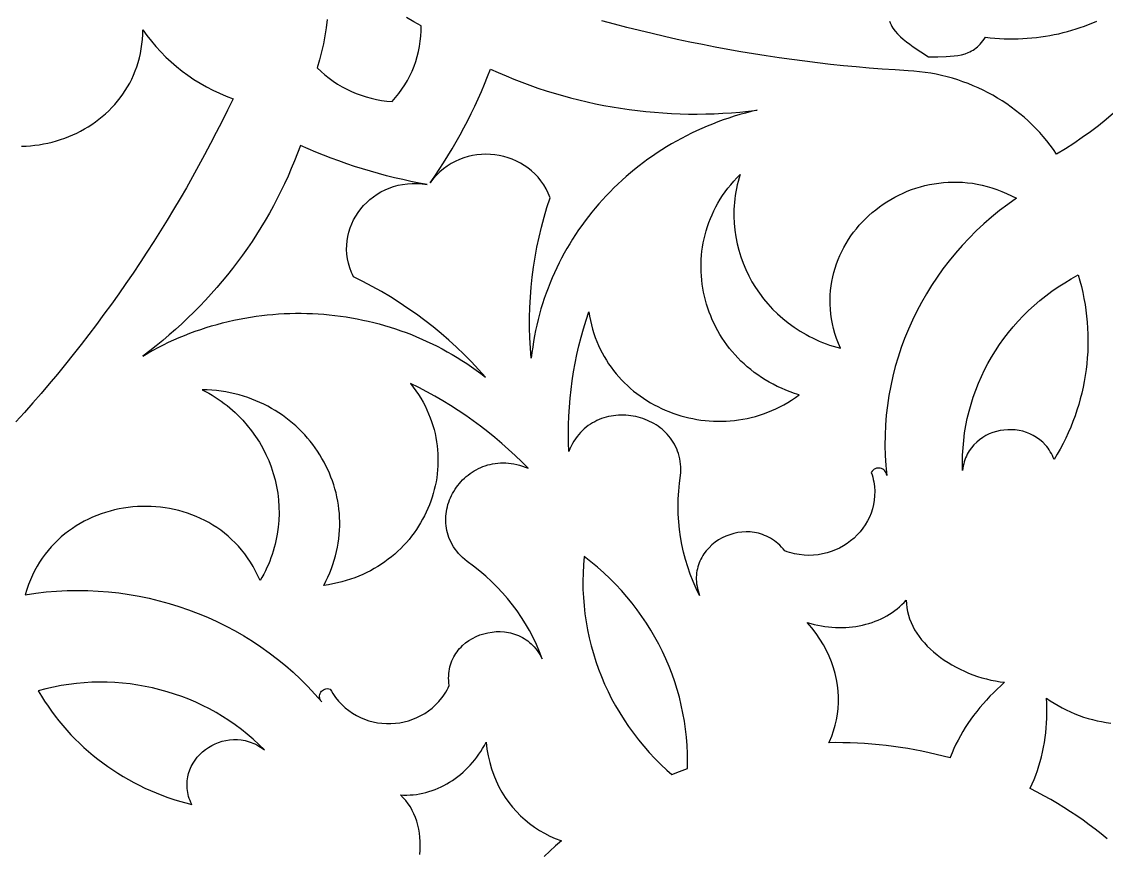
# Model space of a CAD drawing. Extents: x -118 to 118, y -118 to 119.
# Drawn here: x -54.8 to 18.2, y 18.1 to 74 of the extents above; entities that cross this region are included whole.
import ezdxf

# ---------------------------------------------------------------- set-up
doc = ezdxf.new("R2010")
doc.units = 0
doc.header["$MEASUREMENT"] = 0
doc.layers.add('LAYER_1', color=18, linetype='CONTINUOUS')

msp = doc.modelspace()

# ---------------------------------------------------------------- linework, layer by layer
at = {"layer": 'LAYER_1'}
for points in [[(-34.216, 74.171), (-34.281, 73.624), (-34.364, 73.08), (-34.466, 72.538), (-34.585, 71.999), (-34.722, 71.464), (-34.878, 70.932), (-34.624, 70.688), (-34.36, 70.457), (-34.086, 70.238), (-33.802, 70.032), (-33.509, 69.839), (-33.208, 69.66), (-32.899, 69.494), (-32.582, 69.343), (-32.259, 69.205), (-31.929, 69.081), (-31.593, 68.973), (-31.252, 68.878), (-30.906, 68.799), (-30.555, 68.735), (-30.201, 68.687), (-29.844, 68.654), (-29.609, 68.923), (-29.388, 69.201), (-29.182, 69.488), (-28.99, 69.783), (-28.813, 70.085), (-28.651, 70.394), (-28.504, 70.71), (-28.372, 71.032), (-28.256, 71.359), (-28.156, 71.691), (-28.071, 72.027), (-28.002, 72.368), (-27.95, 72.712), (-27.915, 73.058), (-27.896, 73.407), (-27.893, 73.758), (-28.395, 74.026), (-28.887, 74.309)], [(18.682, 67.883), (18.177, 67.453), (17.658, 67.034), (17.125, 66.627), (16.576, 66.232), (16.013, 65.849), (15.436, 65.479), (14.844, 65.122), (14.634, 65.427), (14.415, 65.726), (14.188, 66.017), (13.953, 66.301), (13.709, 66.577), (13.458, 66.845), (13.199, 67.106), (12.932, 67.359), (12.659, 67.603), (12.378, 67.84), (12.091, 68.068), (11.797, 68.288), (11.497, 68.499), (11.19, 68.702), (10.878, 68.895), (10.56, 69.08), (10.237, 69.256), (9.908, 69.423), (9.574, 69.581), (9.235, 69.729), (8.892, 69.868), (8.544, 69.997), (8.192, 70.116), (7.836, 70.226), (7.476, 70.325), (7.112, 70.415), (6.746, 70.494), (6.376, 70.563), (6.003, 70.622), (5.627, 70.67), (5.249, 70.707), (4.868, 70.734), (4.857, 70.738), (3.985, 70.789), (3.114, 70.849), (2.244, 70.916), (1.374, 70.991), (0.506, 71.074), (-0.361, 71.164), (-1.227, 71.262), (-2.092, 71.368), (-2.956, 71.481), (-3.819, 71.602), (-4.68, 71.731), (-5.54, 71.867), (-6.399, 72.011), (-7.256, 72.162), (-8.111, 72.321), (-8.965, 72.488), (-9.817, 72.662), (-10.668, 72.843), (-11.517, 73.033), (-12.364, 73.229), (-13.209, 73.434), (-14.052, 73.645), (-14.894, 73.865), (-15.733, 74.091)], [(3.603, 74.068), (3.655, 73.946), (3.712, 73.829), (3.774, 73.716), (3.841, 73.607), (3.989, 73.4), (4.155, 73.206), (4.338, 73.023), (4.536, 72.848), (4.748, 72.679), (4.973, 72.514), (5.208, 72.35), (5.707, 72.016), (6.235, 71.66), (6.852, 71.672), (7.426, 71.688), (7.698, 71.704), (7.96, 71.729), (8.212, 71.764), (8.454, 71.813), (8.686, 71.878), (8.909, 71.962), (9.017, 72.011), (9.123, 72.066), (9.226, 72.127), (9.328, 72.195), (9.427, 72.268), (9.523, 72.349), (9.618, 72.437), (9.71, 72.532), (9.801, 72.635), (9.889, 72.746), (9.975, 72.865), (10.059, 72.994), (10.375, 72.957), (10.69, 72.927), (11.005, 72.905), (11.319, 72.889), (11.632, 72.881), (11.944, 72.879), (12.255, 72.884), (12.564, 72.896), (12.873, 72.915), (13.18, 72.94), (13.485, 72.972), (13.789, 73.01), (14.091, 73.054), (14.392, 73.105), (14.69, 73.163), (14.987, 73.226), (15.281, 73.296), (15.573, 73.372), (15.863, 73.454), (16.151, 73.542), (16.436, 73.636), (16.719, 73.736), (16.999, 73.842), (17.276, 73.954), (17.551, 74.071)], [(-54.761, 65.663), (-54.464, 65.671), (-54.168, 65.69), (-53.872, 65.72), (-53.579, 65.759), (-53.287, 65.808), (-52.997, 65.867), (-52.71, 65.935), (-52.426, 66.014), (-52.144, 66.101), (-51.866, 66.198), (-51.592, 66.305), (-51.322, 66.42), (-51.056, 66.544), (-50.794, 66.677), (-50.538, 66.819), (-50.287, 66.969), (-50.041, 67.128), (-49.801, 67.295), (-49.568, 67.471), (-49.34, 67.654), (-49.12, 67.846), (-48.907, 68.045), (-48.701, 68.252), (-48.503, 68.467), (-48.313, 68.689), (-48.132, 68.919), (-47.959, 69.156), (-47.795, 69.399), (-47.64, 69.65), (-47.495, 69.908), (-47.359, 70.173), (-47.234, 70.444), (-47.12, 70.722), (-47.016, 71.006), (-46.924, 71.297), (-46.843, 71.593), (-46.773, 71.896), (-46.716, 72.204), (-46.671, 72.519), (-46.639, 72.839), (-46.62, 73.164), (-46.614, 73.495), (-46.333, 73.103), (-46.037, 72.723), (-45.726, 72.355), (-45.401, 71.999), (-45.062, 71.657), (-44.709, 71.328), (-44.344, 71.013), (-43.966, 70.712), (-43.576, 70.425), (-43.174, 70.153), (-42.761, 69.896), (-42.337, 69.655), (-41.904, 69.429), (-41.46, 69.22), (-41.007, 69.027), (-40.545, 68.851), (-40.912, 68.09), (-41.286, 67.333), (-41.668, 66.579), (-42.057, 65.829), (-42.453, 65.082), (-42.856, 64.339), (-43.266, 63.6), (-43.683, 62.865), (-44.107, 62.134), (-44.539, 61.407), (-44.977, 60.683), (-45.421, 59.964), (-45.873, 59.248), (-46.332, 58.537), (-46.797, 57.829), (-47.27, 57.126), (-47.748, 56.427), (-48.234, 55.733), (-48.727, 55.042), (-49.226, 54.356), (-49.731, 53.675), (-50.243, 52.998), (-50.762, 52.325), (-51.288, 51.657), (-51.819, 50.993), (-52.358, 50.334), (-52.903, 49.68), (-53.454, 49.031), (-54.011, 48.386), (-54.575, 47.746), (-55.145, 47.11)], [(18.245, 19.073), (17.851, 19.394), (17.449, 19.708), (17.04, 20.015), (16.625, 20.315), (16.202, 20.609), (15.773, 20.895), (15.338, 21.174), (14.896, 21.445), (14.447, 21.709), (13.992, 21.966), (13.531, 22.214), (13.064, 22.455), (13.072, 22.473), (13.207, 22.764), (13.332, 23.059), (13.449, 23.359), (13.558, 23.662), (13.658, 23.969), (13.749, 24.279), (13.832, 24.592), (13.906, 24.909), (13.972, 25.228), (14.029, 25.55), (14.078, 25.875), (14.119, 26.201), (14.151, 26.53), (14.175, 26.86), (14.19, 27.192), (14.197, 27.526), (14.196, 27.86), (14.186, 28.196), (14.169, 28.532), (14.418, 28.355), (14.675, 28.187), (14.941, 28.027), (15.213, 27.877), (15.492, 27.735), (15.777, 27.602), (16.067, 27.479), (16.361, 27.365), (16.66, 27.262), (16.961, 27.168), (17.264, 27.085), (17.569, 27.012), (17.875, 26.95), (18.181, 26.899), (18.487, 26.859)], [(-27.976, 18.026), (-27.958, 18.316), (-27.952, 18.605), (-27.959, 18.89), (-27.979, 19.172), (-28.011, 19.449), (-28.057, 19.721), (-28.116, 19.988), (-28.188, 20.248), (-28.275, 20.501), (-28.375, 20.746), (-28.49, 20.983), (-28.619, 21.211), (-28.763, 21.43), (-28.922, 21.638), (-29.096, 21.835), (-29.285, 22.02), (-29.069, 22.011), (-28.853, 22.01), (-28.638, 22.019), (-28.423, 22.036), (-28.21, 22.062), (-27.997, 22.096), (-27.786, 22.139), (-27.576, 22.19), (-27.367, 22.25), (-27.161, 22.317), (-26.957, 22.392), (-26.755, 22.475), (-26.556, 22.566), (-26.359, 22.664), (-26.165, 22.769), (-25.975, 22.882), (-25.788, 23.002), (-25.604, 23.129), (-25.425, 23.262), (-25.249, 23.403), (-25.077, 23.55), (-24.91, 23.703), (-24.747, 23.863), (-24.59, 24.029), (-24.437, 24.202), (-24.289, 24.38), (-24.147, 24.564), (-24.011, 24.754), (-23.88, 24.949), (-23.756, 25.15), (-23.638, 25.356), (-23.526, 25.567), (-23.466, 25.097), (-23.384, 24.641), (-23.28, 24.199), (-23.154, 23.771), (-23.009, 23.358), (-22.844, 22.96), (-22.66, 22.577), (-22.458, 22.21), (-22.238, 21.858), (-22.002, 21.523), (-21.75, 21.203), (-21.482, 20.9), (-21.2, 20.614), (-20.904, 20.344), (-20.595, 20.092), (-20.274, 19.857), (-19.941, 19.64), (-19.597, 19.441), (-19.243, 19.259), (-18.88, 19.097), (-18.508, 18.953), (-18.447, 18.934), (-18.847, 18.59), (-19.239, 18.241), (-19.623, 17.884)]]:
    msp.add_lwpolyline(points, dxfattribs=at)
for points in [[(-20.483, 51.396), (-20.539, 52.079), (-20.578, 52.762), (-20.598, 53.445), (-20.599, 54.128), (-20.583, 54.811), (-20.549, 55.493), (-20.496, 56.173), (-20.426, 56.852), (-20.337, 57.529), (-20.231, 58.204), (-20.106, 58.876), (-19.964, 59.545), (-19.803, 60.211), (-19.625, 60.874), (-19.429, 61.532), (-19.215, 62.186), (-19.276, 62.343), (-19.342, 62.496), (-19.487, 62.79), (-19.651, 63.066), (-19.833, 63.326), (-20.03, 63.568), (-20.242, 63.794), (-20.467, 64.002), (-20.706, 64.193), (-20.956, 64.366), (-21.216, 64.522), (-21.486, 64.66), (-21.763, 64.779), (-22.048, 64.881), (-22.338, 64.965), (-22.634, 65.03), (-22.933, 65.076), (-23.234, 65.104), (-23.537, 65.113), (-23.84, 65.103), (-24.142, 65.074), (-24.442, 65.025), (-24.739, 64.958), (-25.032, 64.871), (-25.32, 64.764), (-25.601, 64.637), (-25.874, 64.491), (-26.139, 64.324), (-26.394, 64.137), (-26.637, 63.93), (-26.869, 63.702), (-27.087, 63.454), (-27.191, 63.322), (-27.292, 63.185), (-26.98, 63.634), (-26.675, 64.087), (-26.379, 64.544), (-26.09, 65.006), (-25.808, 65.472), (-25.535, 65.942), (-25.269, 66.416), (-25.011, 66.894), (-24.76, 67.376), (-24.518, 67.861), (-24.284, 68.35), (-24.058, 68.843), (-23.839, 69.34), (-23.629, 69.839), (-23.428, 70.342), (-23.234, 70.848), (-22.71, 70.612), (-22.182, 70.384), (-21.651, 70.166), (-21.116, 69.958), (-20.578, 69.759), (-20.036, 69.57), (-19.492, 69.39), (-18.944, 69.22), (-18.394, 69.06), (-17.842, 68.909), (-17.287, 68.768), (-16.729, 68.636), (-16.169, 68.515), (-15.608, 68.403), (-15.044, 68.301), (-14.478, 68.208), (-13.911, 68.125), (-13.343, 68.053), (-12.773, 67.99), (-12.202, 67.937), (-11.629, 67.893), (-11.056, 67.86), (-10.482, 67.837), (-9.907, 67.823), (-9.332, 67.82), (-8.756, 67.826), (-8.18, 67.843), (-7.604, 67.869), (-7.029, 67.906), (-6.453, 67.953), (-5.877, 68.01), (-5.302, 68.077), (-5.689, 67.985), (-6.073, 67.886), (-6.453, 67.78), (-6.83, 67.668), (-7.203, 67.548), (-7.572, 67.422), (-7.938, 67.29), (-8.301, 67.15), (-8.659, 67.005), (-9.013, 66.852), (-9.364, 66.694), (-9.711, 66.529), (-10.053, 66.359), (-10.392, 66.182), (-10.726, 65.999), (-11.056, 65.81), (-11.381, 65.616), (-11.702, 65.416), (-12.019, 65.21), (-12.331, 64.998), (-12.638, 64.781), (-12.941, 64.559), (-13.239, 64.331), (-13.532, 64.098), (-13.82, 63.86), (-14.103, 63.617), (-14.381, 63.369), (-14.654, 63.115), (-14.922, 62.857), (-15.185, 62.595), (-15.442, 62.327), (-15.694, 62.055), (-15.94, 61.778), (-16.181, 61.497), (-16.416, 61.212), (-16.645, 60.922), (-16.869, 60.628), (-17.087, 60.33), (-17.299, 60.028), (-17.505, 59.722), (-17.705, 59.412), (-17.899, 59.098), (-18.087, 58.781), (-18.268, 58.46), (-18.444, 58.135), (-18.613, 57.807), (-18.775, 57.475), (-18.931, 57.14), (-19.08, 56.802), (-19.223, 56.461), (-19.359, 56.117), (-19.488, 55.769), (-19.61, 55.419), (-19.726, 55.066), (-19.834, 54.71), (-19.935, 54.351), (-20.029, 53.99), (-20.116, 53.626), (-20.196, 53.26), (-20.268, 52.892), (-20.333, 52.521), (-20.391, 52.148), (-20.44, 51.773)], [(-23.565, 50.126), (-24.03, 50.646), (-24.509, 51.153), (-25, 51.649), (-25.504, 52.131), (-26.02, 52.601), (-26.548, 53.058), (-27.089, 53.502), (-27.64, 53.932), (-28.203, 54.349), (-28.778, 54.752), (-29.363, 55.141), (-29.958, 55.516), (-30.564, 55.876), (-31.179, 56.221), (-31.804, 56.552), (-32.439, 56.867), (-32.512, 57.019), (-32.579, 57.172), (-32.693, 57.478), (-32.782, 57.784), (-32.846, 58.091), (-32.887, 58.396), (-32.904, 58.699), (-32.899, 59), (-32.872, 59.297), (-32.824, 59.589), (-32.756, 59.876), (-32.667, 60.156), (-32.56, 60.43), (-32.435, 60.695), (-32.291, 60.952), (-32.131, 61.199), (-31.955, 61.435), (-31.763, 61.66), (-31.556, 61.873), (-31.335, 62.072), (-31.1, 62.257), (-30.853, 62.428), (-30.593, 62.582), (-30.322, 62.72), (-30.041, 62.841), (-29.749, 62.943), (-29.448, 63.026), (-29.138, 63.089), (-28.82, 63.131), (-28.495, 63.151), (-28.163, 63.148), (-27.826, 63.122), (-27.655, 63.1), (-27.483, 63.071), (-28.034, 63.175), (-28.584, 63.287), (-29.132, 63.407), (-29.677, 63.536), (-30.22, 63.673), (-30.761, 63.817), (-31.299, 63.97), (-31.834, 64.132), (-32.367, 64.301), (-32.897, 64.478), (-33.424, 64.663), (-33.948, 64.856), (-34.469, 65.058), (-34.986, 65.267), (-35.501, 65.484), (-36.012, 65.709), (-36.206, 65.185), (-36.41, 64.665), (-36.624, 64.15), (-36.847, 63.639), (-37.079, 63.132), (-37.321, 62.63), (-37.572, 62.133), (-37.832, 61.64), (-38.101, 61.152), (-38.379, 60.67), (-38.667, 60.192), (-38.963, 59.72), (-39.267, 59.253), (-39.58, 58.792), (-39.902, 58.336), (-40.233, 57.885), (-40.572, 57.441), (-40.919, 57.002), (-41.274, 56.57), (-41.638, 56.143), (-42.009, 55.723), (-42.389, 55.309), (-42.776, 54.902), (-43.172, 54.501), (-43.575, 54.107), (-43.985, 53.72), (-44.404, 53.339), (-44.83, 52.966), (-45.263, 52.599), (-45.703, 52.24), (-46.151, 51.888), (-46.606, 51.544), (-46.265, 51.742), (-45.922, 51.934), (-45.576, 52.118), (-45.227, 52.296), (-44.875, 52.466), (-44.521, 52.629), (-44.165, 52.784), (-43.807, 52.933), (-43.446, 53.074), (-43.084, 53.208), (-42.719, 53.336), (-42.353, 53.456), (-41.985, 53.568), (-41.616, 53.674), (-41.245, 53.773), (-40.873, 53.865), (-40.5, 53.949), (-40.125, 54.027), (-39.75, 54.097), (-39.373, 54.161), (-38.996, 54.217), (-38.618, 54.267), (-38.24, 54.309), (-37.861, 54.344), (-37.481, 54.373), (-37.102, 54.394), (-36.722, 54.409), (-36.342, 54.416), (-35.963, 54.417), (-35.583, 54.41), (-35.204, 54.397), (-34.825, 54.377), (-34.447, 54.349), (-34.069, 54.315), (-33.692, 54.274), (-33.316, 54.226), (-32.941, 54.172), (-32.567, 54.11), (-32.194, 54.041), (-31.822, 53.966), (-31.452, 53.884), (-31.083, 53.795), (-30.716, 53.699), (-30.351, 53.596), (-29.987, 53.487), (-29.625, 53.371), (-29.265, 53.247), (-28.908, 53.118), (-28.552, 52.981), (-28.199, 52.838), (-27.849, 52.688), (-27.501, 52.531), (-27.155, 52.367), (-26.813, 52.197), (-26.473, 52.02), (-26.137, 51.836), (-25.803, 51.646), (-25.473, 51.449), (-25.146, 51.245), (-24.823, 51.034), (-24.503, 50.817), (-24.186, 50.594), (-23.874, 50.363)], [(-6.437, 63.762), (-6.508, 63.527), (-6.572, 63.291), (-6.63, 63.054), (-6.681, 62.818), (-6.726, 62.582), (-6.764, 62.345), (-6.795, 62.109), (-6.82, 61.874), (-6.839, 61.638), (-6.852, 61.403), (-6.858, 60.935), (-6.839, 60.47), (-6.797, 60.008), (-6.731, 59.552), (-6.642, 59.1), (-6.529, 58.655), (-6.395, 58.216), (-6.238, 57.785), (-6.061, 57.362), (-5.862, 56.949), (-5.642, 56.545), (-5.403, 56.153), (-5.143, 55.771), (-4.865, 55.402), (-4.567, 55.046), (-4.252, 54.704), (-3.918, 54.376), (-3.567, 54.063), (-3.198, 53.767), (-2.813, 53.487), (-2.412, 53.225), (-2.206, 53.101), (-1.996, 52.982), (-1.781, 52.867), (-1.564, 52.757), (-1.342, 52.652), (-1.117, 52.553), (-0.888, 52.458), (-0.655, 52.369), (-0.419, 52.285), (-0.18, 52.206), (0.063, 52.133), (0.309, 52.066), (0.17, 52.397), (0.047, 52.727), (-0.06, 53.057), (-0.151, 53.386), (-0.227, 53.713), (-0.289, 54.039), (-0.335, 54.363), (-0.368, 54.685), (-0.386, 55.005), (-0.39, 55.322), (-0.381, 55.637), (-0.359, 55.949), (-0.323, 56.257), (-0.275, 56.562), (-0.215, 56.863), (-0.142, 57.161), (-0.057, 57.454), (0.039, 57.743), (0.146, 58.027), (0.265, 58.307), (0.394, 58.581), (0.534, 58.85), (0.684, 59.113), (0.843, 59.371), (1.013, 59.622), (1.192, 59.867), (1.379, 60.106), (1.576, 60.338), (1.781, 60.563), (1.994, 60.78), (2.216, 60.99), (2.445, 61.193), (2.681, 61.387), (2.924, 61.573), (3.175, 61.751), (3.431, 61.92), (3.694, 62.08), (3.963, 62.231), (4.238, 62.372), (4.518, 62.504), (4.803, 62.626), (5.094, 62.738), (5.388, 62.839), (5.687, 62.93), (5.99, 63.01), (6.297, 63.079), (6.607, 63.136), (6.921, 63.182), (7.237, 63.217), (7.556, 63.239), (7.877, 63.249), (8.2, 63.246), (8.525, 63.231), (8.852, 63.202), (9.18, 63.161), (9.509, 63.106), (9.838, 63.037), (10.168, 62.954), (10.498, 62.857), (10.827, 62.746), (11.156, 62.62), (11.485, 62.479), (11.812, 62.323), (12.139, 62.152), (11.565, 61.745), (11.009, 61.322), (10.471, 60.883), (9.949, 60.428), (9.446, 59.959), (8.961, 59.475), (8.493, 58.977), (8.044, 58.467), (7.614, 57.943), (7.203, 57.407), (6.811, 56.859), (6.439, 56.299), (6.086, 55.729), (5.753, 55.148), (5.439, 54.558), (5.147, 53.958), (4.875, 53.349), (4.623, 52.732), (4.393, 52.107), (4.184, 51.475), (3.997, 50.836), (3.831, 50.19), (3.687, 49.539), (3.565, 48.882), (3.466, 48.221), (3.39, 47.555), (3.336, 46.885), (3.306, 46.212), (3.299, 45.537), (3.315, 44.858), (3.356, 44.178), (3.42, 43.497), (3.408, 43.595), (3.381, 43.683), (3.339, 43.761), (3.286, 43.83), (3.222, 43.888), (3.151, 43.934), (3.072, 43.97), (2.99, 43.994), (2.904, 44.005), (2.817, 44.004), (2.732, 43.991), (2.649, 43.964), (2.571, 43.923), (2.499, 43.868), (2.435, 43.799), (2.382, 43.715), (2.434, 43.555), (2.479, 43.396), (2.517, 43.237), (2.549, 43.078), (2.593, 42.764), (2.612, 42.454), (2.608, 42.148), (2.58, 41.847), (2.53, 41.552), (2.459, 41.265), (2.367, 40.984), (2.255, 40.713), (2.125, 40.45), (1.976, 40.197), (1.811, 39.955), (1.629, 39.725), (1.432, 39.507), (1.22, 39.302), (0.995, 39.111), (0.757, 38.935), (0.507, 38.774), (0.246, 38.629), (-0.025, 38.501), (-0.306, 38.391), (-0.595, 38.3), (-0.892, 38.228), (-1.195, 38.176), (-1.505, 38.145), (-1.819, 38.136), (-2.137, 38.149), (-2.459, 38.185), (-2.621, 38.213), (-2.784, 38.246), (-2.946, 38.285), (-3.109, 38.331), (-3.273, 38.383), (-3.436, 38.442), (-3.545, 38.574), (-3.658, 38.698), (-3.773, 38.815), (-3.892, 38.924), (-4.014, 39.026), (-4.138, 39.12), (-4.265, 39.207), (-4.393, 39.286), (-4.524, 39.359), (-4.657, 39.425), (-4.792, 39.483), (-4.927, 39.535), (-5.065, 39.581), (-5.203, 39.619), (-5.342, 39.652), (-5.482, 39.677), (-5.622, 39.697), (-5.762, 39.71), (-6.043, 39.719), (-6.323, 39.705), (-6.6, 39.667), (-6.873, 39.608), (-7.14, 39.528), (-7.4, 39.428), (-7.65, 39.308), (-7.89, 39.17), (-8.118, 39.015), (-8.332, 38.842), (-8.531, 38.653), (-8.713, 38.449), (-8.877, 38.231), (-8.951, 38.117), (-9.021, 37.999), (-9.085, 37.878), (-9.143, 37.754), (-9.196, 37.627), (-9.242, 37.498), (-9.283, 37.365), (-9.317, 37.23), (-9.345, 37.092), (-9.366, 36.952), (-9.38, 36.809), (-9.387, 36.664), (-9.386, 36.517), (-9.378, 36.368), (-9.363, 36.216), (-9.339, 36.063), (-9.307, 35.909), (-9.267, 35.752), (-9.219, 35.594), (-9.162, 35.435), (-9.391, 35.907), (-9.601, 36.386), (-9.791, 36.871), (-9.961, 37.362), (-10.112, 37.859), (-10.243, 38.359), (-10.353, 38.864), (-10.444, 39.372), (-10.515, 39.884), (-10.566, 40.397), (-10.596, 40.913), (-10.606, 41.43), (-10.596, 41.947), (-10.565, 42.465), (-10.513, 42.982), (-10.441, 43.498), (-10.427, 43.7), (-10.423, 43.896), (-10.429, 44.089), (-10.443, 44.277), (-10.466, 44.46), (-10.498, 44.638), (-10.538, 44.812), (-10.586, 44.982), (-10.642, 45.146), (-10.705, 45.305), (-10.775, 45.46), (-10.853, 45.61), (-10.937, 45.754), (-11.028, 45.894), (-11.125, 46.028), (-11.228, 46.157), (-11.336, 46.281), (-11.45, 46.4), (-11.569, 46.513), (-11.693, 46.621), (-11.821, 46.723), (-11.954, 46.82), (-12.091, 46.911), (-12.232, 46.996), (-12.376, 47.076), (-12.524, 47.15), (-12.674, 47.218), (-12.828, 47.281), (-12.984, 47.337), (-13.142, 47.387), (-13.302, 47.432), (-13.464, 47.47), (-13.627, 47.502), (-13.791, 47.528), (-13.957, 47.547), (-14.123, 47.56), (-14.289, 47.567), (-14.456, 47.567), (-14.622, 47.561), (-14.788, 47.548), (-14.953, 47.529), (-15.118, 47.503), (-15.281, 47.47), (-15.443, 47.431), (-15.603, 47.384), (-15.761, 47.331), (-15.917, 47.27), (-16.07, 47.203), (-16.22, 47.128), (-16.368, 47.047), (-16.512, 46.958), (-16.653, 46.862), (-16.79, 46.759), (-16.922, 46.648), (-17.051, 46.53), (-17.175, 46.404), (-17.293, 46.271), (-17.407, 46.13), (-17.515, 45.982), (-17.618, 45.826), (-17.715, 45.662), (-17.805, 45.49), (-17.889, 45.311), (-17.967, 45.123), (-17.985, 45.721), (-17.99, 46.318), (-17.981, 46.914), (-17.957, 47.51), (-17.92, 48.105), (-17.87, 48.699), (-17.805, 49.291), (-17.727, 49.882), (-17.635, 50.471), (-17.53, 51.058), (-17.411, 51.643), (-17.278, 52.225), (-17.132, 52.804), (-16.972, 53.381), (-16.799, 53.955), (-16.612, 54.525), (-16.565, 54.224), (-16.508, 53.928), (-16.441, 53.637), (-16.365, 53.351), (-16.279, 53.07), (-16.185, 52.795), (-16.081, 52.526), (-15.968, 52.261), (-15.848, 52.003), (-15.718, 51.75), (-15.581, 51.503), (-15.436, 51.262), (-15.283, 51.026), (-15.123, 50.797), (-14.956, 50.574), (-14.782, 50.357), (-14.601, 50.147), (-14.413, 49.943), (-14.22, 49.745), (-14.02, 49.554), (-13.814, 49.369), (-13.602, 49.191), (-13.385, 49.02), (-13.163, 48.856), (-12.936, 48.699), (-12.704, 48.549), (-12.467, 48.406), (-12.226, 48.271), (-11.981, 48.142), (-11.732, 48.022), (-11.479, 47.908), (-11.223, 47.802), (-10.963, 47.704), (-10.701, 47.614), (-10.435, 47.531), (-10.167, 47.457), (-9.896, 47.39), (-9.623, 47.331), (-9.349, 47.281), (-9.072, 47.239), (-8.794, 47.205), (-8.514, 47.18), (-8.234, 47.163), (-7.952, 47.155), (-7.67, 47.155), (-7.387, 47.165), (-7.104, 47.183), (-6.821, 47.21), (-6.539, 47.246), (-6.256, 47.291), (-5.974, 47.346), (-5.693, 47.41), (-5.413, 47.483), (-5.135, 47.565), (-4.858, 47.658), (-4.582, 47.759), (-4.308, 47.871), (-4.037, 47.992), (-3.768, 48.124), (-3.501, 48.265), (-3.237, 48.416), (-2.976, 48.577), (-2.719, 48.749), (-2.464, 48.931), (-2.775, 49.029), (-3.078, 49.135), (-3.375, 49.249), (-3.665, 49.372), (-3.948, 49.503), (-4.224, 49.642), (-4.493, 49.788), (-4.754, 49.942), (-5.009, 50.103), (-5.257, 50.271), (-5.497, 50.446), (-5.73, 50.627), (-5.955, 50.814), (-6.173, 51.008), (-6.384, 51.207), (-6.587, 51.413), (-6.783, 51.623), (-6.971, 51.839), (-7.151, 52.06), (-7.324, 52.286), (-7.489, 52.516), (-7.645, 52.751), (-7.795, 52.99), (-7.936, 53.233), (-8.069, 53.48), (-8.194, 53.73), (-8.311, 53.984), (-8.419, 54.241), (-8.52, 54.5), (-8.612, 54.763), (-8.696, 55.027), (-8.772, 55.294), (-8.839, 55.564), (-8.897, 55.835), (-8.947, 56.107), (-8.989, 56.381), (-9.021, 56.657), (-9.046, 56.933), (-9.061, 57.21), (-9.067, 57.487), (-9.065, 57.765), (-9.054, 58.043), (-9.033, 58.321), (-9.004, 58.599), (-8.966, 58.876), (-8.918, 59.153), (-8.861, 59.428), (-8.795, 59.702), (-8.72, 59.976), (-8.635, 60.247), (-8.541, 60.517), (-8.438, 60.784), (-8.325, 61.05), (-8.202, 61.313), (-8.07, 61.573), (-7.928, 61.831), (-7.776, 62.085), (-7.615, 62.336), (-7.443, 62.584), (-7.262, 62.828), (-7.071, 63.068), (-6.87, 63.304), (-6.658, 63.535)], [(14.68, 44.578), (14.623, 44.718), (14.562, 44.853), (14.495, 44.983), (14.424, 45.107), (14.349, 45.226), (14.269, 45.34), (14.186, 45.449), (14.098, 45.553), (13.912, 45.745), (13.713, 45.918), (13.502, 46.07), (13.28, 46.202), (13.049, 46.315), (12.811, 46.408), (12.566, 46.481), (12.317, 46.536), (12.064, 46.571), (11.81, 46.588), (11.555, 46.586), (11.301, 46.565), (11.049, 46.526), (10.801, 46.469), (10.558, 46.394), (10.321, 46.301), (10.093, 46.19), (9.874, 46.062), (9.667, 45.917), (9.471, 45.754), (9.289, 45.574), (9.123, 45.378), (8.972, 45.164), (8.904, 45.052), (8.84, 44.935), (8.782, 44.814), (8.728, 44.688), (8.679, 44.559), (8.636, 44.426), (8.598, 44.289), (8.567, 44.148), (8.541, 44.003), (8.521, 43.854), (8.512, 44.362), (8.523, 44.868), (8.551, 45.371), (8.597, 45.871), (8.662, 46.368), (8.743, 46.86), (8.842, 47.348), (8.959, 47.831), (9.092, 48.309), (9.241, 48.781), (9.408, 49.248), (9.59, 49.708), (9.789, 50.162), (10.003, 50.608), (10.232, 51.047), (10.478, 51.478), (10.738, 51.901), (11.013, 52.315), (11.302, 52.721), (11.606, 53.117), (11.924, 53.503), (12.257, 53.879), (12.602, 54.245), (12.962, 54.599), (13.334, 54.943), (13.72, 55.274), (14.119, 55.594), (14.53, 55.901), (14.953, 56.196), (15.389, 56.477), (15.836, 56.745), (16.295, 56.998), (16.409, 56.606), (16.513, 56.212), (16.605, 55.816), (16.686, 55.419), (16.757, 55.021), (16.817, 54.623), (16.866, 54.223), (16.905, 53.823), (16.933, 53.422), (16.95, 53.022), (16.956, 52.622), (16.952, 52.221), (16.938, 51.822), (16.912, 51.423), (16.877, 51.025), (16.83, 50.627), (16.773, 50.232), (16.706, 49.837), (16.628, 49.445), (16.54, 49.054), (16.442, 48.665), (16.333, 48.278), (16.214, 47.894), (16.084, 47.513), (15.944, 47.134), (15.794, 46.758), (15.634, 46.386), (15.464, 46.017), (15.283, 45.651), (15.092, 45.289), (14.891, 44.932)], [(-42.615, 49.276), (-42.391, 49.158), (-42.171, 49.036), (-41.956, 48.909), (-41.745, 48.777), (-41.539, 48.641), (-41.337, 48.5), (-41.14, 48.355), (-40.948, 48.206), (-40.761, 48.053), (-40.578, 47.896), (-40.4, 47.735), (-40.227, 47.57), (-39.896, 47.23), (-39.585, 46.876), (-39.294, 46.509), (-39.023, 46.13), (-38.773, 45.739), (-38.543, 45.339), (-38.335, 44.928), (-38.147, 44.51), (-37.982, 44.083), (-37.838, 43.649), (-37.717, 43.209), (-37.618, 42.764), (-37.541, 42.314), (-37.487, 41.86), (-37.457, 41.404), (-37.45, 40.946), (-37.466, 40.486), (-37.507, 40.026), (-37.571, 39.567), (-37.66, 39.11), (-37.714, 38.881), (-37.774, 38.654), (-37.84, 38.427), (-37.913, 38.201), (-37.991, 37.977), (-38.076, 37.753), (-38.168, 37.53), (-38.266, 37.309), (-38.37, 37.089), (-38.481, 36.871), (-38.598, 36.654), (-38.722, 36.439), (-38.869, 36.767), (-39.027, 37.084), (-39.195, 37.389), (-39.373, 37.683), (-39.562, 37.965), (-39.76, 38.237), (-39.966, 38.497), (-40.182, 38.746), (-40.405, 38.984), (-40.637, 39.21), (-40.876, 39.426), (-41.123, 39.63), (-41.376, 39.823), (-41.635, 40.006), (-41.901, 40.177), (-42.172, 40.337), (-42.449, 40.486), (-42.73, 40.624), (-43.016, 40.751), (-43.306, 40.867), (-43.6, 40.973), (-43.898, 41.067), (-44.198, 41.151), (-44.501, 41.223), (-44.807, 41.285), (-45.114, 41.336), (-45.423, 41.376), (-45.733, 41.406), (-46.044, 41.425), (-46.355, 41.433), (-46.667, 41.43), (-46.978, 41.417), (-47.288, 41.393), (-47.597, 41.358), (-47.905, 41.313), (-48.211, 41.257), (-48.515, 41.191), (-48.816, 41.114), (-49.115, 41.027), (-49.41, 40.929), (-49.701, 40.82), (-49.988, 40.702), (-50.271, 40.572), (-50.549, 40.433), (-50.822, 40.283), (-51.089, 40.122), (-51.35, 39.952), (-51.605, 39.771), (-51.854, 39.58), (-52.095, 39.378), (-52.329, 39.166), (-52.555, 38.944), (-52.773, 38.712), (-52.982, 38.47), (-53.183, 38.217), (-53.374, 37.954), (-53.555, 37.682), (-53.726, 37.399), (-53.887, 37.106), (-54.037, 36.803), (-54.176, 36.49), (-54.304, 36.167), (-54.419, 35.834), (-54.523, 35.491), (-53.818, 35.595), (-53.113, 35.675), (-52.408, 35.732), (-51.704, 35.767), (-51.002, 35.779), (-50.302, 35.769), (-49.605, 35.737), (-48.91, 35.682), (-48.22, 35.606), (-47.533, 35.508), (-46.851, 35.389), (-46.175, 35.248), (-45.504, 35.087), (-44.84, 34.904), (-44.182, 34.701), (-43.532, 34.478), (-42.89, 34.234), (-42.257, 33.971), (-41.632, 33.687), (-41.017, 33.384), (-40.412, 33.061), (-39.818, 32.719), (-39.235, 32.358), (-38.664, 31.978), (-38.105, 31.579), (-37.558, 31.162), (-37.025, 30.727), (-36.506, 30.273), (-36.001, 29.802), (-35.511, 29.312), (-35.037, 28.806), (-34.579, 28.281), (-34.642, 28.359), (-34.688, 28.44), (-34.717, 28.523), (-34.73, 28.608), (-34.728, 28.692), (-34.712, 28.773), (-34.683, 28.852), (-34.642, 28.925), (-34.59, 28.991), (-34.529, 29.05), (-34.458, 29.098), (-34.38, 29.136), (-34.294, 29.16), (-34.203, 29.171), (-34.107, 29.165), (-34.008, 29.142), (-33.926, 28.994), (-33.84, 28.851), (-33.749, 28.713), (-33.654, 28.58), (-33.453, 28.329), (-33.237, 28.097), (-33.008, 27.884), (-32.766, 27.691), (-32.513, 27.517), (-32.249, 27.363), (-31.977, 27.228), (-31.698, 27.113), (-31.411, 27.017), (-31.12, 26.94), (-30.824, 26.882), (-30.526, 26.843), (-30.226, 26.824), (-29.925, 26.824), (-29.625, 26.842), (-29.326, 26.88), (-29.031, 26.937), (-28.74, 27.013), (-28.454, 27.107), (-28.175, 27.221), (-27.903, 27.354), (-27.641, 27.505), (-27.389, 27.675), (-27.148, 27.864), (-26.919, 28.071), (-26.704, 28.297), (-26.504, 28.542), (-26.41, 28.672), (-26.32, 28.806), (-26.235, 28.944), (-26.153, 29.088), (-26.077, 29.236), (-26.005, 29.388), (-26.026, 29.556), (-26.039, 29.72), (-26.043, 29.881), (-26.04, 30.039), (-26.03, 30.193), (-26.012, 30.344), (-25.987, 30.492), (-25.955, 30.635), (-25.916, 30.776), (-25.871, 30.912), (-25.82, 31.045), (-25.762, 31.174), (-25.699, 31.3), (-25.63, 31.421), (-25.556, 31.539), (-25.476, 31.652), (-25.392, 31.761), (-25.303, 31.866), (-25.209, 31.967), (-25.111, 32.064), (-24.903, 32.244), (-24.68, 32.407), (-24.444, 32.551), (-24.197, 32.676), (-23.939, 32.782), (-23.674, 32.869), (-23.403, 32.935), (-23.127, 32.98), (-22.849, 33.004), (-22.569, 33.007), (-22.289, 32.987), (-22.013, 32.945), (-21.875, 32.915), (-21.74, 32.879), (-21.605, 32.838), (-21.472, 32.79), (-21.341, 32.737), (-21.212, 32.677), (-21.086, 32.611), (-20.962, 32.539), (-20.84, 32.461), (-20.722, 32.376), (-20.606, 32.285), (-20.494, 32.188), (-20.386, 32.084), (-20.281, 31.973), (-20.18, 31.856), (-20.083, 31.732), (-19.991, 31.601), (-19.904, 31.464), (-19.821, 31.319), (-19.743, 31.168), (-19.931, 31.657), (-20.138, 32.137), (-20.363, 32.609), (-20.606, 33.071), (-20.866, 33.523), (-21.144, 33.965), (-21.44, 34.397), (-21.751, 34.817), (-22.08, 35.225), (-22.424, 35.622), (-22.783, 36.006), (-23.159, 36.377), (-23.549, 36.734), (-23.953, 37.078), (-24.372, 37.408), (-24.805, 37.722), (-24.963, 37.855), (-25.112, 37.991), (-25.251, 38.13), (-25.379, 38.272), (-25.499, 38.417), (-25.608, 38.564), (-25.709, 38.714), (-25.8, 38.866), (-25.882, 39.02), (-25.956, 39.175), (-26.02, 39.332), (-26.076, 39.491), (-26.124, 39.65), (-26.163, 39.81), (-26.194, 39.971), (-26.217, 40.132), (-26.232, 40.293), (-26.24, 40.454), (-26.239, 40.615), (-26.232, 40.775), (-26.217, 40.935), (-26.195, 41.093), (-26.165, 41.251), (-26.129, 41.407), (-26.087, 41.561), (-26.037, 41.714), (-25.982, 41.865), (-25.919, 42.013), (-25.851, 42.159), (-25.777, 42.302), (-25.697, 42.442), (-25.611, 42.579), (-25.52, 42.713), (-25.423, 42.843), (-25.32, 42.97), (-25.213, 43.092), (-25.101, 43.21), (-24.984, 43.324), (-24.862, 43.433), (-24.735, 43.537), (-24.604, 43.635), (-24.469, 43.729), (-24.33, 43.817), (-24.186, 43.899), (-24.039, 43.976), (-23.888, 44.046), (-23.734, 44.109), (-23.576, 44.166), (-23.415, 44.216), (-23.25, 44.259), (-23.083, 44.295), (-22.913, 44.323), (-22.74, 44.343), (-22.564, 44.356), (-22.386, 44.36), (-22.206, 44.355), (-22.024, 44.343), (-21.84, 44.321), (-21.653, 44.29), (-21.466, 44.25), (-21.276, 44.2), (-21.085, 44.141), (-20.893, 44.072), (-20.7, 43.992), (-21.129, 44.426), (-21.567, 44.85), (-22.015, 45.264), (-22.472, 45.668), (-22.938, 46.062), (-23.413, 46.446), (-23.896, 46.82), (-24.389, 47.183), (-24.889, 47.535), (-25.397, 47.877), (-25.914, 48.208), (-26.438, 48.528), (-26.97, 48.837), (-27.509, 49.134), (-28.055, 49.42), (-28.608, 49.695), (-28.419, 49.451), (-28.24, 49.204), (-28.072, 48.953), (-27.914, 48.7), (-27.767, 48.444), (-27.631, 48.185), (-27.504, 47.925), (-27.388, 47.662), (-27.282, 47.397), (-27.186, 47.131), (-27.1, 46.864), (-27.024, 46.595), (-26.958, 46.325), (-26.901, 46.055), (-26.854, 45.783), (-26.817, 45.512), (-26.789, 45.24), (-26.77, 44.969), (-26.76, 44.697), (-26.76, 44.426), (-26.769, 44.156), (-26.786, 43.887), (-26.813, 43.619), (-26.848, 43.352), (-26.892, 43.086), (-26.945, 42.823), (-27.006, 42.561), (-27.076, 42.301), (-27.154, 42.044), (-27.24, 41.789), (-27.334, 41.537), (-27.437, 41.288), (-27.547, 41.042), (-27.666, 40.799), (-27.792, 40.56), (-27.926, 40.325), (-28.067, 40.094), (-28.216, 39.866), (-28.373, 39.644), (-28.537, 39.426), (-28.708, 39.213), (-28.886, 39.005), (-29.072, 38.802), (-29.264, 38.604), (-29.464, 38.412), (-29.67, 38.226), (-29.883, 38.046), (-30.102, 37.873), (-30.329, 37.706), (-30.561, 37.545), (-30.8, 37.392), (-31.046, 37.245), (-31.297, 37.106), (-31.555, 36.975), (-31.818, 36.851), (-32.088, 36.735), (-32.363, 36.627), (-32.645, 36.528), (-32.931, 36.437), (-33.224, 36.355), (-33.522, 36.282), (-33.825, 36.218), (-34.134, 36.164), (-34.448, 36.119), (-34.301, 36.399), (-34.166, 36.68), (-34.041, 36.963), (-33.928, 37.247), (-33.825, 37.532), (-33.733, 37.818), (-33.652, 38.104), (-33.581, 38.391), (-33.52, 38.677), (-33.47, 38.964), (-33.43, 39.251), (-33.399, 39.537), (-33.379, 39.823), (-33.368, 40.108), (-33.367, 40.392), (-33.376, 40.675), (-33.394, 40.957), (-33.421, 41.237), (-33.457, 41.515), (-33.502, 41.792), (-33.556, 42.067), (-33.619, 42.339), (-33.691, 42.609), (-33.771, 42.876), (-33.86, 43.141), (-33.957, 43.402), (-34.062, 43.661), (-34.175, 43.916), (-34.296, 44.167), (-34.425, 44.415), (-34.562, 44.659), (-34.706, 44.898), (-34.858, 45.134), (-35.017, 45.365), (-35.184, 45.591), (-35.357, 45.812), (-35.538, 46.028), (-35.725, 46.239), (-35.919, 46.445), (-36.12, 46.645), (-36.327, 46.839), (-36.54, 47.028), (-36.76, 47.21), (-36.986, 47.385), (-37.218, 47.555), (-37.456, 47.717), (-37.7, 47.873), (-37.95, 48.021), (-38.205, 48.162), (-38.465, 48.296), (-38.731, 48.422), (-39.002, 48.54), (-39.278, 48.65), (-39.559, 48.752), (-39.845, 48.845), (-40.135, 48.93), (-40.431, 49.006), (-40.73, 49.073), (-41.034, 49.131), (-41.342, 49.179), (-41.655, 49.218), (-41.971, 49.247), (-42.291, 49.267)], [(-11.043, 23.388), (-10.514, 23.6), (-9.979, 23.797), (-9.969, 24.252), (-9.977, 24.805), (-10.002, 25.356), (-10.046, 25.904), (-10.107, 26.449), (-10.186, 26.992), (-10.282, 27.53), (-10.396, 28.064), (-10.527, 28.595), (-10.674, 29.12), (-10.839, 29.64), (-11.02, 30.155), (-11.217, 30.664), (-11.431, 31.167), (-11.66, 31.663), (-11.906, 32.152), (-12.168, 32.634), (-12.445, 33.108), (-12.737, 33.574), (-13.045, 34.032), (-13.368, 34.481), (-13.706, 34.92), (-14.059, 35.35), (-14.426, 35.771), (-14.808, 36.18), (-15.204, 36.58), (-15.614, 36.968), (-16.039, 37.344), (-16.477, 37.709), (-16.928, 38.062), (-16.976, 37.505), (-17.005, 36.949), (-17.016, 36.394), (-17.008, 35.842), (-16.983, 35.291), (-16.939, 34.743), (-16.878, 34.197), (-16.799, 33.655), (-16.703, 33.117), (-16.589, 32.582), (-16.458, 32.052), (-16.311, 31.527), (-16.146, 31.006), (-15.966, 30.492), (-15.768, 29.983), (-15.554, 29.48), (-15.325, 28.984), (-15.079, 28.495), (-14.817, 28.013), (-14.54, 27.539), (-14.248, 27.073), (-13.94, 26.615), (-13.617, 26.166), (-13.279, 25.726), (-12.926, 25.296), (-12.559, 24.876), (-12.177, 24.466), (-11.781, 24.067), (-11.371, 23.679)], [(-0.465, 25.534), (-0.42, 25.626), (-0.274, 25.981), (-0.149, 26.342), (-0.043, 26.71), (0.042, 27.084), (0.107, 27.461), (0.151, 27.844), (0.173, 28.229), (0.174, 28.617), (0.153, 29.007), (0.11, 29.399), (0.044, 29.792), (-0.045, 30.184), (-0.157, 30.577), (-0.292, 30.968), (-0.451, 31.357), (-0.634, 31.744), (-0.842, 32.127), (-1.074, 32.507), (-1.331, 32.883), (-1.614, 33.253), (-1.922, 33.618), (-1.686, 33.548), (-1.449, 33.487), (-1.212, 33.433), (-0.975, 33.388), (-0.738, 33.35), (-0.501, 33.32), (-0.265, 33.298), (-0.03, 33.284), (0.204, 33.277), (0.437, 33.279), (0.668, 33.287), (0.897, 33.304), (1.125, 33.328), (1.35, 33.359), (1.572, 33.397), (1.792, 33.443), (2.009, 33.497), (2.223, 33.557), (2.433, 33.625), (2.639, 33.699), (2.841, 33.781), (3.04, 33.87), (3.233, 33.966), (3.422, 34.068), (3.606, 34.178), (3.785, 34.294), (3.959, 34.417), (4.127, 34.546), (4.289, 34.683), (4.445, 34.825), (4.594, 34.975), (4.737, 35.13), (4.745, 34.87), (4.771, 34.613), (4.816, 34.358), (4.879, 34.107), (4.96, 33.858), (5.057, 33.614), (5.17, 33.374), (5.298, 33.138), (5.442, 32.907), (5.599, 32.682), (5.77, 32.461), (5.954, 32.246), (6.15, 32.037), (6.357, 31.834), (6.576, 31.638), (6.804, 31.448), (7.043, 31.266), (7.29, 31.091), (7.546, 30.924), (7.81, 30.765), (8.081, 30.615), (8.358, 30.473), (8.642, 30.34), (8.93, 30.217), (9.223, 30.103), (9.52, 29.999), (9.82, 29.905), (10.123, 29.821), (10.428, 29.749), (10.735, 29.688), (11.042, 29.638), (11.349, 29.6), (11.091, 29.371), (10.84, 29.137), (10.594, 28.898), (10.356, 28.655), (10.124, 28.407), (9.899, 28.156), (9.681, 27.9), (9.471, 27.639), (9.268, 27.375), (9.073, 27.108), (8.885, 26.836), (8.706, 26.561), (8.535, 26.283), (8.373, 26.001), (8.219, 25.716), (8.074, 25.428), (7.938, 25.137), (7.811, 24.844), (7.693, 24.547), (7.68, 24.513), (7.211, 24.636), (6.74, 24.752), (6.267, 24.86), (5.792, 24.96), (5.315, 25.052), (4.836, 25.136), (4.356, 25.213), (3.874, 25.281), (3.391, 25.341), (2.907, 25.394), (2.421, 25.438), (1.935, 25.474), (1.447, 25.503), (0.959, 25.523), (0.47, 25.535), (-0.019, 25.539)], [(-43.318, 21.376), (-43.382, 21.513), (-43.438, 21.65), (-43.487, 21.787), (-43.529, 21.923), (-43.564, 22.058), (-43.592, 22.193), (-43.613, 22.326), (-43.628, 22.459), (-43.64, 22.721), (-43.626, 22.978), (-43.59, 23.229), (-43.532, 23.473), (-43.452, 23.71), (-43.353, 23.938), (-43.235, 24.156), (-43.099, 24.364), (-42.948, 24.562), (-42.78, 24.747), (-42.599, 24.919), (-42.404, 25.078), (-42.198, 25.222), (-41.981, 25.35), (-41.754, 25.463), (-41.519, 25.558), (-41.276, 25.636), (-41.027, 25.694), (-40.773, 25.733), (-40.514, 25.752), (-40.253, 25.749), (-39.99, 25.724), (-39.727, 25.676), (-39.595, 25.643), (-39.464, 25.604), (-39.333, 25.558), (-39.202, 25.507), (-39.072, 25.449), (-38.944, 25.385), (-38.816, 25.313), (-38.689, 25.236), (-38.563, 25.151), (-38.439, 25.06), (-38.809, 25.424), (-39.191, 25.773), (-39.583, 26.109), (-39.985, 26.429), (-40.397, 26.735), (-40.819, 27.027), (-41.25, 27.303), (-41.689, 27.564), (-42.136, 27.811), (-42.591, 28.041), (-43.054, 28.257), (-43.523, 28.457), (-43.998, 28.642), (-44.479, 28.81), (-44.966, 28.963), (-45.457, 29.1), (-45.954, 29.221), (-46.454, 29.326), (-46.958, 29.414), (-47.465, 29.486), (-47.975, 29.542), (-48.488, 29.581), (-49.002, 29.603), (-49.518, 29.608), (-50.034, 29.596), (-50.552, 29.567), (-51.069, 29.521), (-51.586, 29.458), (-52.102, 29.377), (-52.618, 29.279), (-53.131, 29.163), (-53.643, 29.029), (-53.433, 28.674), (-53.214, 28.326), (-52.987, 27.985), (-52.751, 27.65), (-52.506, 27.321), (-52.253, 26.999), (-51.993, 26.684), (-51.724, 26.376), (-51.447, 26.075), (-51.163, 25.781), (-50.872, 25.494), (-50.573, 25.215), (-50.267, 24.943), (-49.954, 24.679), (-49.634, 24.423), (-49.308, 24.175), (-48.975, 23.934), (-48.636, 23.702), (-48.291, 23.478), (-47.94, 23.263), (-47.583, 23.056), (-47.22, 22.858), (-46.852, 22.668), (-46.478, 22.487), (-46.1, 22.316), (-45.716, 22.153), (-45.327, 22), (-44.934, 21.856), (-44.536, 21.721), (-44.134, 21.596), (-43.728, 21.481)]]:
    msp.add_lwpolyline(points, close=True, dxfattribs=at)

doc.saveas('drawing.dxf')
